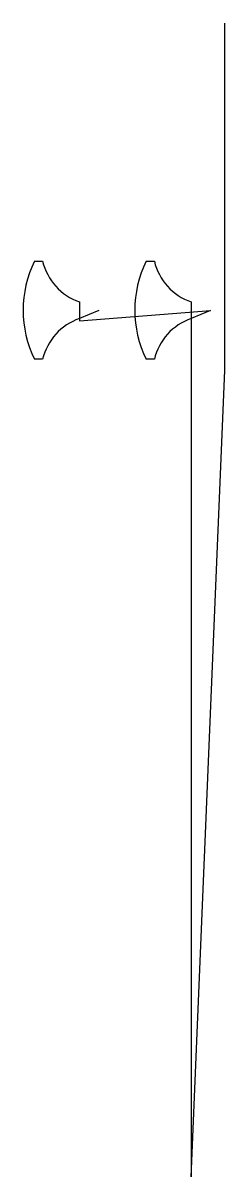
# Model space of a CAD drawing. Header units: metres. Extents: x 24 to 461, y 0 to 2500.
import ezdxf

# ---------------------------------------------------------------- set-up
doc = ezdxf.new("R2010")
doc.units = ezdxf.units.M

msp = doc.modelspace()

# ---------------------------------------------------------------- linework, layer by layer
at = {"layer": 'TOOL_0'}
for p, q in [((461.331, 2499), (461.331, 2500)), ((461.331, 1747.506), (461.331, 2499)), ((48.486, 1984.127), (66.203, 1984.126)), ((290.664, 1984.127), (308.381, 1984.126)), ((188.095, 1876.966), (145.799, 1859.802)), ((145.8, 1895.951), (145.801, 1859.802)), ((145.801, 1854.765), (430.273, 1876.966)), ((430.273, 1876.966), (387.977, 1859.802)), ((387.978, 1895.951), (387.979, 1859.802)), ((145.801, 1859.802), (145.801, 1854.765)), ((387.979, 1859.802), (387.979, 1854.765)), ((387.979, 1854.765), (387.979, 0)), ((66.202, 1771.626), (48.485, 1771.626)), ((308.38, 1771.626), (290.663, 1771.626)), ((387.979, 0), (461.331, 1747.506))]:
    msp.add_line(p, q, dxfattribs=at)
for centre, radius, start, end in [((264.799, 1877.876), 241, 153.840144, 206.159537), ((186.8, 2012.976), 124, 193.453822, 250.691964), ((506.977, 1877.876), 241, 153.840144, 206.159537), ((428.978, 2012.976), 124, 193.453822, 250.691964), ((186.799, 1742.776), 124, 109.307884, 166.546178), ((428.977, 1742.776), 124, 109.307884, 166.546178)]:
    msp.add_arc(centre, radius, start, end, dxfattribs=at)

doc.saveas('drawing.dxf')
